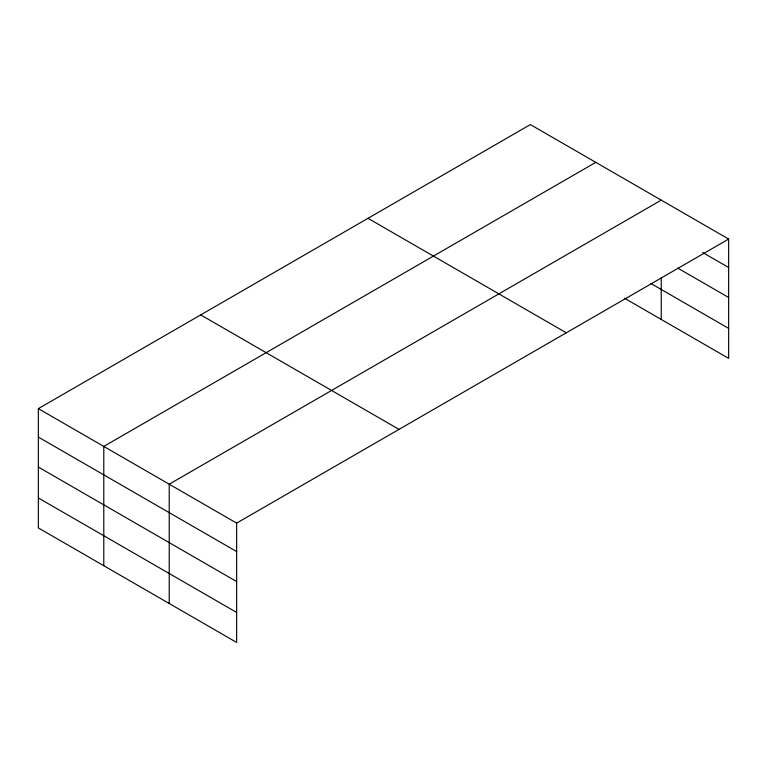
<?xml version="1.0" encoding="UTF-8"?>
<svg xmlns="http://www.w3.org/2000/svg" width="767" height="767" viewBox="0 0 767 767"><rect width="100%" height="100%" fill="white"/><g stroke="black" fill="none" stroke-linecap="round" stroke-linejoin="round"><path stroke-width="1.15" d="M38.35 408.638L236.639 523.123L236.639 642.42L38.35 527.936L38.35 408.638L530.361 124.58L728.65 239.064L728.65 358.362L624.424 298.19M595.796 162.355L103.785 446.413L103.785 565.72M661.231 200.139L169.219 484.198L169.219 603.495M236.639 523.123L728.65 239.064M702.716 252.535L728.65 267.51M677.827 268.143L728.65 297.491M651.01 283.55L728.65 328.381M367.997 218.317L566.286 332.801M200.714 314.901L399.003 429.376M38.35 437.085L236.639 551.569M38.35 467.065L236.639 581.549M38.35 497.956L236.639 612.44M661.231 277.577L661.231 319.436"/></g></svg>
